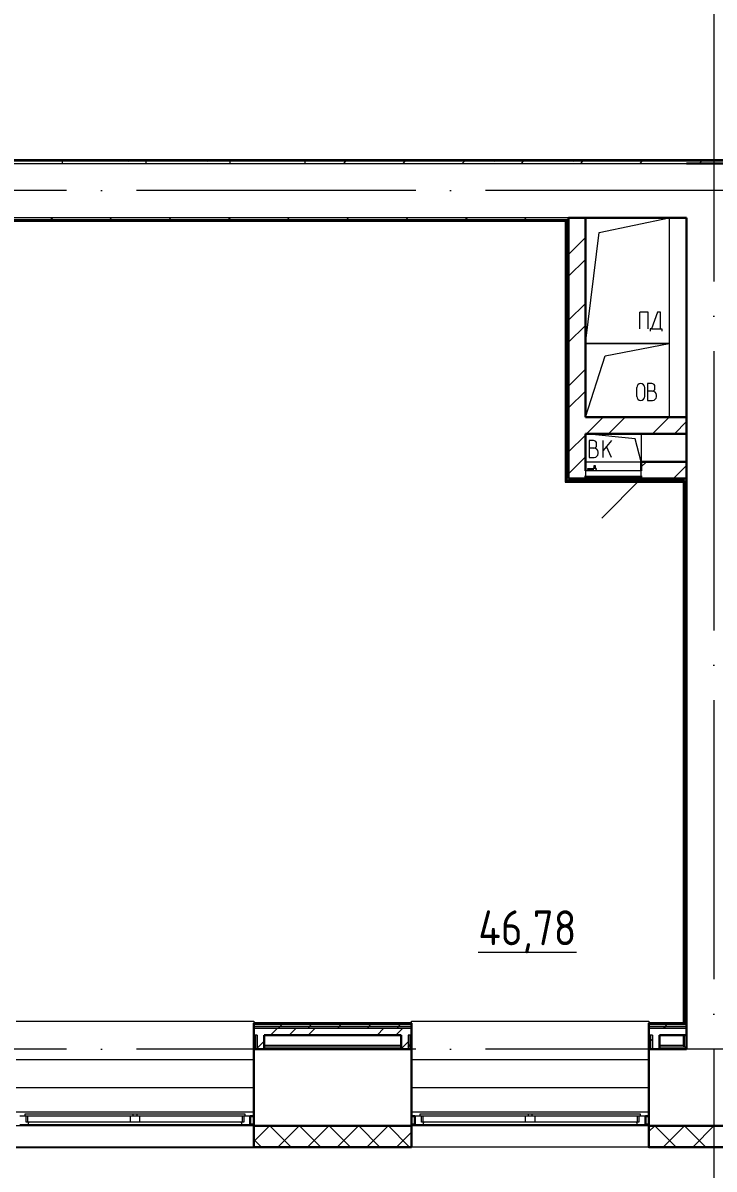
# Model space of a CAD drawing. Header units: millimetres. Extents: x -695119 to 412940, y -249585 to 622758.
# Drawn here: x 274243 to 279193, y 59452 to 67663 of the extents above; entities that cross this region are included whole.
import ezdxf

# ---------------------------------------------------------------- set-up
doc = ezdxf.new("R2010")
doc.units = ezdxf.units.MM
doc.linetypes.add('ADSK_Линия сетки', pattern=[25, 20, -2.5, 0, -2.5])
for name, color, linetype, lineweight in [('_ Окна', 252, 'Continuous', 30), ('Марки помещений', 8, 'Continuous', 20), ('Оборудование', 8, 'Continuous', 18), ('Ограждение', 8, 'Continuous', 9), ('Окна', 252, 'Continuous', 9), ('Оси', 252, 'Continuous', 9), ('Перекрытие', 252, 'Continuous', 18), ('Стены внутренние', 252, 'Continuous', 18), ('Стены наружные', 252, 'Continuous', 18), ('Стены штриховка', 7, 'Continuous', 9)]:
    doc.layers.add(name, color=color, linetype=linetype, lineweight=lineweight)
doc.styles.add('GOST Common_2', font='', dxfattribs={"width": 0.9, "height": 250})
doc.styles.get('GOST Common_2').set_extended_font_data('GOST type B')

# ---------------------------------------------------------------- blocks, each defined once
blk = doc.blocks.new('план 2 этажа')
at = {"color": 251, "lineweight": 18, "true_color": 0x636466}
for p, q in [((278370.2, 66160.5), (278870.9, 66266.6)), ((278870.9, 66266.6), (278870.9, 65366.6)), ((278271.1, 65366.6), (278370.2, 66160.5)), ((278719.5, 65590.3), (278662.1, 65590.3)), ((278662.1, 65470.3), (278662.1, 65590.3)), ((278719.5, 65470.3), (278719.5, 65590.3)), ((278788.3, 65590.3), (278744.6, 65470.3)), ((278808, 65590.3), (278788.3, 65590.3)), ((278808, 65470.3), (278808, 65590.3)), ((278734.6, 65470.3), (278734.6, 65455.3)), ((278744.6, 65470.3), (278734.6, 65470.3)), ((278744.6, 65470.3), (278808, 65470.3)), ((278808, 65470.3), (278818, 65470.3)), ((278818, 65470.3), (278818, 65455.3)), ((278271.1, 65366.6), (278870.9, 65366.6)), ((278870.9, 65366.6), (278271.1, 65366.6)), ((278412.4, 65278.1), (278870.9, 65366.6)), ((278870.9, 65366.6), (278870.9, 64838.5)), ((278271.1, 64838.5), (278412.4, 65278.1)), ((278638.7, 64987), (278638.7, 65049.7)), ((278696.1, 64987), (278696.1, 65049.7)), ((278746.2, 65078.4), (278716.2, 65078.4)), ((278716.2, 65078.4), (278716.2, 64958.4)), ((278769.5, 65045), (278769.5, 65055)), ((278749.5, 65025), (278716.2, 65025)), ((278716.2, 64958.4), (278752.9, 64958.4)), ((278779.5, 64985), (278779.5, 64995)), ((278626.5, 64682.7), (278271.1, 64718.5)), ((278671.1, 64718.5), (278671.1, 64518.5)), ((278328.4, 64670.3), (278298.4, 64670.3)), ((278298.4, 64670.3), (278298.4, 64550.3)), ((278351.8, 64637), (278351.8, 64647)), ((278458.4, 64670.3), (278398.4, 64598.8)), ((278398.4, 64550.3), (278398.4, 64670.3)), ((278458.4, 64550.3), (278422.5, 64627.4)), ((278671.1, 64518.5), (278626.5, 64682.7)), ((278331.8, 64617), (278298.4, 64617)), ((278298.4, 64550.3), (278335.1, 64550.3)), ((278361.8, 64577), (278361.8, 64587))]:
    blk.add_line(p, q, dxfattribs=at)
for centre, radius, start, end in [((278667.4, 65049.7), 28.7, 0, 180), ((278746.2, 65055), 23.3, 0, 90), ((278749.5, 65045), 20, 270, 0), ((278667.4, 64987), 28.7, 180, 0), ((278749.5, 64995), 30, 0, 90), ((278752.9, 64985), 26.7, 270, 0), ((278328.4, 64647), 23.3, 0, 90), ((278331.8, 64637), 20, 270, 0), ((278331.8, 64587), 30, 0, 90), ((278335.1, 64577), 26.7, 270, 0)]:
    blk.add_arc(centre, radius, start, end, dxfattribs=at)
at = {"layer": '_ Окна', "color": 251, "lineweight": 18, "true_color": 0x636466}
for p, q in [((274258.8, 59829.6), (274220.8, 59829.6)), ((274266.8, 59788.6), (274266.8, 59829.6)), ((274278.8, 59788.6), (274266.8, 59788.6)), ((274280.3, 59771.6), (274284.8, 59788.6)), ((275806.8, 59788.6), (275811.4, 59771.6)), ((275824.8, 59788.6), (275812.8, 59788.6)), ((275824.8, 59829.6), (275824.8, 59788.6)), ((275870.8, 59829.6), (275832.8, 59829.6)), ((275870.8, 59771.6), (275870.8, 59829.6)), ((277088.8, 59829.6), (277050.8, 59829.6)), ((277050.8, 59829.6), (277050.8, 59771.6)), ((277096.8, 59788.6), (277096.8, 59829.6)), ((277108.8, 59788.6), (277096.8, 59788.6)), ((277110.3, 59771.6), (277114.8, 59788.6)), ((278636.8, 59788.6), (278641.4, 59771.6)), ((278654.8, 59788.6), (278642.8, 59788.6)), ((278654.8, 59829.6), (278654.8, 59788.6)), ((278700.8, 59829.6), (278662.8, 59829.6)), ((278700.8, 59771.6), (278700.8, 59829.6)), ((274220.8, 59771.6), (274280.3, 59771.6)), ((275811.4, 59771.6), (275870.8, 59771.6)), ((277050.8, 59771.6), (277110.3, 59771.6)), ((278641.4, 59771.6), (278700.8, 59771.6))]:
    blk.add_line(p, q, dxfattribs=at)
at = {"layer": '_ Окна', "color": 251, "true_color": 0x636466}
for p, q in [((275895.8, 59829.6), (275870.8, 59829.6)), ((275870.8, 59829.6), (275870.8, 59771.6)), ((277050.8, 59829.6), (277025.8, 59829.6)), ((277050.8, 59771.6), (277050.8, 59829.6)), ((278725.8, 59829.6), (278700.8, 59829.6)), ((278700.8, 59829.6), (278700.8, 59771.6)), ((275870.8, 59771.6), (275895.8, 59771.6)), ((277025.8, 59771.6), (277050.8, 59771.6)), ((278700.8, 59771.6), (278725.8, 59771.6))]:
    blk.add_line(p, q, dxfattribs=at)
at = {"layer": 'Оборудование', "color": 251, "true_color": 0x636466}
for p, q in [((278286.9, 64468.9), (278286.9, 64463.9)), ((278332.7, 64468.9), (278286.9, 64468.9)), ((278286.9, 64463.9), (278332.7, 64463.9)), ((278327.9, 64469.4), (278327.9, 64453.5)), ((278347.2, 64469.4), (278327.9, 64469.4)), ((278331.4, 64471.4), (278329.5, 64469.4)), ((278331.4, 64488.9), (278331.4, 64471.4)), ((278343.7, 64488.9), (278331.4, 64488.9)), ((278343.7, 64471.4), (278331.4, 64471.4)), ((278350.7, 64468.9), (278342.4, 64468.9)), ((278342.4, 64463.9), (278350.7, 64463.9)), ((278343.7, 64471.4), (278343.7, 64488.9)), ((278345.6, 64469.4), (278343.7, 64471.4)), ((278347.2, 64453.5), (278347.2, 64469.4)), ((278350.7, 64463.9), (278350.7, 64468.9)), ((278271.1, 64453.5), (278271.1, 64417.1)), ((278671.1, 64453.5), (278271.1, 64453.5)), ((278272, 64416.2), (278670.2, 64416.2)), ((278278.1, 64416.2), (278278.1, 64406.5)), ((278279, 64405.5), (278663.1, 64405.5)), ((278290.1, 64404), (278290.1, 64398.5)), ((278290.1, 64398.5), (278652.1, 64398.5)), ((278299.1, 64398.5), (278299.1, 64396.5)), ((278299.1, 64396.5), (278303.1, 64396.5)), ((278363.6, 64396.5), (278303.1, 64396.5)), ((278363.6, 64396.5), (278367.6, 64396.5)), ((278367.6, 64396.5), (278367.6, 64398.5)), ((278671.1, 64398.5), (278388.2, 64115.7)), ((278652.1, 64398.5), (278652.1, 64404)), ((278664.1, 64406.5), (278664.1, 64416.2)), ((278671.1, 64417.1), (278671.1, 64453.5))]:
    blk.add_line(p, q, dxfattribs=at)
for points, knots in [([(278271.1, 64417.1), (278271.1, 64417), (278271.1, 64416.9), (278271.2, 64416.7), (278271.3, 64416.5), (278271.4, 64416.4), (278271.6, 64416.3), (278271.8, 64416.2), (278271.9, 64416.2), (278272, 64416.2)], [0, 0, 0, 0, 0.166667, 0.333333, 0.458333, 0.583333, 0.708333, 0.833333, 1, 1, 1, 1]), ([(278278.1, 64406.5), (278278.1, 64406.4), (278278.1, 64406.2), (278278.2, 64406), (278278.3, 64405.8), (278278.4, 64405.7), (278278.6, 64405.6), (278278.7, 64405.6), (278278.8, 64405.5), (278278.9, 64405.5), (278279, 64405.5)], [0, 0, 0, 0, 0.166667, 0.333333, 0.458333, 0.583333, 0.666667, 0.75, 0.833333, 1, 1, 1, 1]), ([(278288.5, 64405.5), (278288.7, 64405.5), (278288.9, 64405.5), (278289.1, 64405.4), (278289.3, 64405.3), (278289.5, 64405.2), (278289.6, 64405.1), (278289.8, 64404.9), (278289.9, 64404.8), (278290, 64404.6), (278290, 64404.3), (278290.1, 64404.1), (278290.1, 64404)], [0, 0, 0, 0, 0.166667, 0.25, 0.333333, 0.416667, 0.5, 0.583333, 0.666667, 0.75, 0.833333, 1, 1, 1, 1]), ([(278652.1, 64404), (278652.1, 64404.1), (278652.1, 64404.3), (278652.2, 64404.6), (278652.3, 64404.8), (278652.4, 64404.9), (278652.5, 64405.1), (278652.7, 64405.2), (278652.8, 64405.3), (278653, 64405.4), (278653.3, 64405.5), (278653.5, 64405.5), (278653.6, 64405.5)], [-1, -1, -1, -1, -0.833333, -0.75, -0.666667, -0.583333, -0.5, -0.416667, -0.333333, -0.25, -0.166667, 0, 0, 0, 0]), ([(278663.1, 64405.5), (278663.2, 64405.5), (278663.3, 64405.5), (278663.5, 64405.6), (278663.6, 64405.6), (278663.7, 64405.7), (278663.8, 64405.8), (278664, 64406), (278664.1, 64406.2), (278664.1, 64406.4), (278664.1, 64406.5)], [-1, -1, -1, -1, -0.833333, -0.75, -0.666667, -0.583333, -0.458333, -0.333333, -0.166667, 0, 0, 0, 0]), ([(278670.2, 64416.2), (278670.2, 64416.2), (278670.4, 64416.2), (278670.5, 64416.3), (278670.7, 64416.4), (278670.9, 64416.5), (278671, 64416.7), (278671.1, 64416.9), (278671.1, 64417), (278671.1, 64417.1)], [-1, -1, -1, -1, -0.833333, -0.75, -0.583333, -0.458333, -0.333333, -0.166667, 0, 0, 0, 0])]:
    blk.add_open_spline(points, degree=3, knots=knots, dxfattribs=at)
at = {"layer": 'Ограждение', "color": 251, "true_color": 0x636466}
for p, q in [((279410.8, 66681.6), (273175.8, 66681.6)), ((273175.8, 66241.6), (278126.1, 66241.6)), ((278131.1, 66246.6), (278126.1, 66241.6)), ((278126.1, 66241.6), (278126.1, 64373.5)), ((278131.1, 64378.5), (278126.1, 64373.5)), ((278970.8, 64373.5), (278975.8, 64378.5)), ((278126.1, 64373.5), (278970.8, 64373.5)), ((278970.8, 64373.5), (278970.8, 60496.6)), ((274195.8, 60511.6), (275895.8, 60511.6)), ((275895.8, 60511.6), (275895.8, 60496.6)), ((277025.8, 60496.6), (277025.8, 60511.6)), ((277025.8, 60511.6), (278725.8, 60511.6)), ((278725.8, 60511.6), (278725.8, 60496.6)), ((278970.8, 60411.6), (278970.8, 60336.6)), ((278980.8, 60326.6), (278980.8, 60411.6)), ((276950.8, 60336.6), (275970.8, 60336.6)), ((278970.8, 60336.6), (278800.8, 60336.6)), ((278970.8, 60336.6), (278980.8, 60326.6)), ((274195.8, 60236.6), (275895.8, 60236.6)), ((277025.8, 60236.6), (278725.8, 60236.6)), ((274195.8, 60036.6), (275895.8, 60036.6)), ((277025.8, 60036.6), (278725.8, 60036.6)), ((274195.8, 59861.6), (275895.8, 59861.6)), ((277025.8, 59861.6), (278725.8, 59861.6))]:
    blk.add_line(p, q, dxfattribs=at)
at = {"layer": 'Окна', "color": 251, "true_color": 0x636466}
for p, q in [((274258.8, 59846.6), (275030.8, 59846.6)), ((274258.8, 59829.6), (274258.8, 59846.6)), ((275030.8, 59829.6), (274258.8, 59829.6)), ((274278.8, 59788.6), (274278.8, 59829.6)), ((275010.8, 59788.6), (274278.8, 59788.6)), ((275010.8, 59829.6), (275010.8, 59788.6)), ((275080.8, 59788.6), (275010.8, 59788.6)), ((275030.8, 59846.6), (275060.8, 59846.6)), ((275030.8, 59846.6), (275030.8, 59829.6)), ((275060.8, 59829.6), (275030.8, 59829.6)), ((275060.8, 59846.6), (275832.8, 59846.6)), ((275060.8, 59829.6), (275060.8, 59846.6)), ((275832.8, 59829.6), (275060.8, 59829.6)), ((275080.8, 59788.6), (275080.8, 59829.6)), ((275812.8, 59788.6), (275080.8, 59788.6)), ((275812.8, 59829.6), (275812.8, 59788.6)), ((275832.8, 59846.6), (275832.8, 59829.6)), ((277088.8, 59846.6), (277860.8, 59846.6)), ((277088.8, 59829.6), (277088.8, 59846.6)), ((277860.8, 59829.6), (277088.8, 59829.6)), ((277108.8, 59788.6), (277108.8, 59829.6)), ((277840.8, 59788.6), (277108.8, 59788.6)), ((277840.8, 59829.6), (277840.8, 59788.6)), ((277910.8, 59788.6), (277840.8, 59788.6)), ((277860.8, 59846.6), (277890.8, 59846.6)), ((277860.8, 59846.6), (277860.8, 59829.6)), ((277890.8, 59829.6), (277860.8, 59829.6)), ((277890.8, 59846.6), (278662.8, 59846.6)), ((277890.8, 59829.6), (277890.8, 59846.6)), ((278662.8, 59829.6), (277890.8, 59829.6)), ((277910.8, 59788.6), (277910.8, 59829.6)), ((278642.8, 59788.6), (277910.8, 59788.6)), ((278642.8, 59829.6), (278642.8, 59788.6)), ((278662.8, 59846.6), (278662.8, 59829.6)), ((274280.3, 59771.6), (275811.4, 59771.6)), ((277110.3, 59771.6), (278641.4, 59771.6))]:
    blk.add_line(p, q, dxfattribs=at)
at = {"layer": 'Оси', "color": 251, "linetype": 'ADSK_Линия сетки', "ltscale": 100, "true_color": 0x636466}
for p, q in [((279190.8, 77811.6), (279190.8, 46685.5)), ((332058.1, 66461.6), (255080.8, 66461.6)), ((332058.1, 60311.6), (255118.5, 60311.6))]:
    blk.add_line(p, q, dxfattribs=at)
at = {"layer": 'Перекрытие', "color": 251, "ltscale": 100, "true_color": 0x636466}
for p, q in [((278870.9, 66266.6), (278870.9, 64838.5)), ((278671.1, 64718.5), (278671.1, 64518.5))]:
    blk.add_line(p, q, dxfattribs=at)
at = {"layer": 'Стены внутренние', "color": 251, "lineweight": 30, "true_color": 0x636466}
for p, q in [((279385.8, 66656.6), (278995.8, 66656.6)), ((278271.1, 66266.6), (278995.8, 66266.6)), ((278995.8, 66266.6), (278995.8, 64838.5)), ((278995.8, 64718.5), (278995.8, 64518.5)), ((278995.8, 60411.6), (278995.8, 60311.6)), ((275895.8, 60311.6), (275895.8, 59609.6)), ((276950.8, 60311.6), (275970.8, 60311.6)), ((277025.8, 59609.6), (277025.8, 60311.6)), ((278725.8, 60311.6), (278725.8, 59609.6)), ((278995.8, 60311.6), (278800.8, 60311.6)), ((275895.8, 59761.6), (277025.8, 59761.6)), ((278725.8, 59761.6), (279845.8, 59761.6)), ((275895.8, 59609.6), (277025.8, 59609.6)), ((278725.8, 59609.6), (279845.8, 59609.6))]:
    blk.add_line(p, q, dxfattribs=at)
at = {"layer": 'Стены внутренние', "color": 251, "true_color": 0x636466}
for p, q in [((275895.8, 59761.6), (274195.8, 59761.6)), ((278725.8, 59761.6), (277025.8, 59761.6)), ((275895.8, 59609.6), (274195.8, 59609.6)), ((278725.8, 59609.6), (277025.8, 59609.6))]:
    blk.add_line(p, q, dxfattribs=at)
at = {"layer": 'Стены внутренние', "color": 251, "linetype": 'Continuous', "lineweight": 9, "true_color": 0x636466}
for p, q in [((275897.8, 59649.6), (276009.9, 59761.6)), ((276161.4, 59611.6), (276011.4, 59761.6)), ((276072, 59611.6), (276222, 59761.6)), ((276373.6, 59611.6), (276223.6, 59761.6)), ((276284.1, 59611.6), (276434.1, 59761.6)), ((276585.7, 59611.6), (276435.7, 59761.6)), ((276496.2, 59611.6), (276646.2, 59761.6)), ((276797.8, 59611.6), (276647.8, 59761.6)), ((276708.4, 59611.6), (276858.4, 59761.6)), ((277010, 59611.6), (276860, 59761.6)), ((276920.5, 59611.6), (277025.8, 59716.9)), ((278725.8, 59719.9), (278767.6, 59761.6)), ((278919.2, 59611.6), (278769.2, 59761.6)), ((278829.7, 59611.6), (278979.7, 59761.6)), ((279131.3, 59611.6), (278981.3, 59761.6)), ((279041.8, 59611.6), (279191.8, 59761.6)), ((275949.3, 59611.6), (275897.8, 59663.1)), ((276123.5, 59609.6), (276122.3, 59611.6)), ((276592.3, 59610.4), (276591.6, 59611.6))]:
    blk.add_line(p, q, dxfattribs=at)
at = {"layer": 'Стены наружные', "color": 251, "lineweight": 30, "true_color": 0x636466}
for p, q in [((279405.8, 66676.6), (273165.8, 66676.6)), ((278151.1, 64398.5), (278151.1, 66266.6)), ((278271.1, 66266.6), (278151.1, 66266.6)), ((278271.1, 64838.5), (278271.1, 66266.6)), ((273165.8, 66246.6), (278131.1, 66246.6)), ((278131.1, 66246.6), (278131.1, 64378.5)), ((278136.1, 66251.6), (278136.1, 64383.5)), ((278995.8, 64838.5), (278271.1, 64838.5)), ((278995.8, 64718.5), (278995.8, 64838.5)), ((278271.1, 64718.5), (278995.8, 64718.5)), ((278271.1, 64453.5), (278271.1, 64718.5)), ((278995.8, 64518.5), (278671.1, 64518.5)), ((278671.1, 64518.5), (278671.1, 64453.5)), ((278995.8, 60411.6), (278995.8, 64518.5)), ((278131.1, 64378.5), (278975.8, 64378.5)), ((278136.1, 64383.5), (278980.8, 64383.5)), ((278290.1, 64398.5), (278151.1, 64398.5)), ((278271.1, 64398.5), (278271.1, 64416.9)), ((278995.8, 64398.5), (278652.1, 64398.5)), ((278671.1, 64416.9), (278671.1, 64398.5)), ((278975.8, 64378.5), (278975.8, 60496.6)), ((278980.8, 60491.6), (278980.8, 64383.5)), ((277025.8, 60496.6), (275895.8, 60496.6)), ((275895.8, 60496.6), (275895.8, 60491.6)), ((275895.8, 60491.6), (275895.8, 60311.6)), ((277025.8, 60491.6), (277025.8, 60496.6)), ((277025.8, 60311.6), (277025.8, 60491.6)), ((278975.8, 60496.6), (278725.8, 60496.6)), ((278725.8, 60496.6), (278725.8, 60491.6)), ((278725.8, 60491.6), (278725.8, 60311.6)), ((278980.8, 60491.6), (278975.8, 60491.6)), ((278975.8, 60491.6), (278980.8, 60491.6)), ((275970.8, 60411.6), (276950.8, 60411.6)), ((275970.8, 60311.6), (275970.8, 60411.6)), ((276950.8, 60411.6), (276950.8, 60311.6)), ((278800.8, 60411.6), (278995.8, 60411.6)), ((278800.8, 60311.6), (278800.8, 60411.6)), ((275895.8, 60311.6), (275970.8, 60311.6)), ((276950.8, 60311.6), (277025.8, 60311.6)), ((278725.8, 60311.6), (278800.8, 60311.6))]:
    blk.add_line(p, q, dxfattribs=at)
at = {"layer": 'Стены наружные', "color": 251, "linetype": 'Continuous', "lineweight": 9, "true_color": 0x636466}
for p, q in [((274293.1, 66671.6), (274298.1, 66676.6)), ((274363.9, 66671.6), (274368.9, 66676.6)), ((274434.6, 66671.6), (274439.6, 66676.6)), ((274505.3, 66671.6), (274510.3, 66676.6)), ((274576, 66671.6), (274581, 66676.6)), ((274646.7, 66671.6), (274651.7, 66676.6)), ((274717.4, 66671.6), (274722.4, 66676.6)), ((274788.1, 66671.6), (274793.1, 66676.6)), ((274858.8, 66671.6), (274863.8, 66676.6)), ((274929.5, 66671.6), (274934.5, 66676.6)), ((275000.3, 66671.6), (275005.3, 66676.6)), ((275071, 66671.6), (275076, 66676.6)), ((275141.7, 66671.6), (275146.7, 66676.6)), ((275212.4, 66671.6), (275217.4, 66676.6)), ((275283.1, 66671.6), (275288.1, 66676.6)), ((275353.8, 66671.6), (275358.8, 66676.6)), ((275424.5, 66671.6), (275429.5, 66676.6)), ((275495.2, 66671.6), (275500.2, 66676.6)), ((275565.9, 66671.6), (275570.9, 66676.6)), ((275636.7, 66671.6), (275641.7, 66676.6)), ((275707.4, 66671.6), (275712.4, 66676.6)), ((275778.1, 66671.6), (275783.1, 66676.6)), ((275848.8, 66671.6), (275853.8, 66676.6)), ((275919.5, 66671.6), (275924.5, 66676.6)), ((275990.2, 66671.6), (275995.2, 66676.6)), ((276060.9, 66671.6), (276065.9, 66676.6)), ((276131.6, 66671.6), (276136.6, 66676.6)), ((276202.3, 66671.6), (276207.3, 66676.6)), ((276273, 66671.6), (276278, 66676.6)), ((276343.8, 66671.6), (276348.8, 66676.6)), ((276414.5, 66671.6), (276419.5, 66676.6)), ((276485.2, 66671.6), (276490.2, 66676.6)), ((276555.9, 66671.6), (276560.9, 66676.6)), ((276626.6, 66671.6), (276631.6, 66676.6)), ((276697.3, 66671.6), (276702.3, 66676.6)), ((276768, 66671.6), (276773, 66676.6)), ((276838.7, 66671.6), (276843.7, 66676.6)), ((276909.4, 66671.6), (276914.4, 66676.6)), ((276980.2, 66671.6), (276985.2, 66676.6)), ((277050.9, 66671.6), (277055.9, 66676.6)), ((277121.6, 66671.6), (277126.6, 66676.6)), ((277192.3, 66671.6), (277197.3, 66676.6)), ((277263, 66671.6), (277268, 66676.6)), ((277333.7, 66671.6), (277338.7, 66676.6)), ((277404.4, 66671.6), (277409.4, 66676.6)), ((277475.1, 66671.6), (277480.1, 66676.6)), ((277545.8, 66671.6), (277550.8, 66676.6)), ((277616.6, 66671.6), (277621.6, 66676.6)), ((277687.3, 66671.6), (277692.3, 66676.6)), ((277758, 66671.6), (277763, 66676.6)), ((277828.7, 66671.6), (277833.7, 66676.6)), ((277899.4, 66671.6), (277904.4, 66676.6)), ((277970.1, 66671.6), (277975.1, 66676.6)), ((278040.8, 66671.6), (278045.8, 66676.6)), ((278111.5, 66671.6), (278116.5, 66676.6)), ((278182.2, 66671.6), (278187.2, 66676.6)), ((278252.9, 66671.6), (278257.9, 66676.6)), ((278323.7, 66671.6), (278328.7, 66676.6)), ((278394.4, 66671.6), (278399.4, 66676.6)), ((278465.1, 66671.6), (278470.1, 66676.6)), ((278535.8, 66671.6), (278540.8, 66676.6)), ((278606.5, 66671.6), (278611.5, 66676.6)), ((278677.2, 66671.6), (278682.2, 66676.6)), ((278747.9, 66671.6), (278752.9, 66676.6)), ((278818.6, 66671.6), (278823.6, 66676.6)), ((278889.3, 66671.6), (278894.3, 66676.6)), ((278960.1, 66671.6), (278965.1, 66676.6)), ((279030.8, 66671.6), (279035.8, 66676.6)), ((279101.5, 66671.6), (279106.5, 66676.6)), ((279172.2, 66671.6), (279177.2, 66676.6)), ((274526.8, 66656.6), (274526.8, 66671.6)), ((275126.8, 66656.6), (275126.8, 66671.6)), ((275726.8, 66656.6), (275726.8, 66671.6)), ((276540.9, 66656.6), (276555.9, 66671.6)), ((276965.2, 66656.6), (276980.2, 66671.6)), ((277389.4, 66656.6), (277404.4, 66671.6)), ((277813.7, 66656.6), (277828.7, 66671.6)), ((278237.9, 66656.6), (278252.9, 66671.6)), ((278662.2, 66656.6), (278677.2, 66671.6)), ((279086.5, 66656.6), (279101.5, 66671.6)), ((274438.8, 66251.6), (274453.8, 66266.6)), ((274863.1, 66251.6), (274878.1, 66266.6)), ((275287.4, 66251.6), (275302.4, 66266.6)), ((275711.6, 66251.6), (275726.6, 66266.6)), ((276135.9, 66251.6), (276150.9, 66266.6)), ((276560.2, 66251.6), (276575.2, 66266.6)), ((276984.4, 66251.6), (276999.4, 66266.6)), ((277408.7, 66251.6), (277423.7, 66266.6)), ((277832.9, 66251.6), (277847.9, 66266.6)), ((274292.4, 66246.6), (274297.4, 66251.6)), ((274363.1, 66246.6), (274368.1, 66251.6)), ((274433.8, 66246.6), (274438.8, 66251.6)), ((274504.5, 66246.6), (274509.5, 66251.6)), ((274575.3, 66246.6), (274580.3, 66251.6)), ((274646, 66246.6), (274651, 66251.6)), ((274716.7, 66246.6), (274721.7, 66251.6)), ((274787.4, 66246.6), (274792.4, 66251.6)), ((274858.1, 66246.6), (274863.1, 66251.6)), ((274928.8, 66246.6), (274933.8, 66251.6)), ((274999.5, 66246.6), (275004.5, 66251.6)), ((275070.2, 66246.6), (275075.2, 66251.6)), ((275140.9, 66246.6), (275145.9, 66251.6)), ((275211.7, 66246.6), (275216.7, 66251.6)), ((275282.4, 66246.6), (275287.4, 66251.6)), ((275353.1, 66246.6), (275358.1, 66251.6)), ((275423.8, 66246.6), (275428.8, 66251.6)), ((275494.5, 66246.6), (275499.5, 66251.6)), ((275565.2, 66246.6), (275570.2, 66251.6)), ((275635.9, 66246.6), (275640.9, 66251.6)), ((275706.6, 66246.6), (275711.6, 66251.6)), ((275777.3, 66246.6), (275782.3, 66251.6)), ((275848, 66246.6), (275853, 66251.6)), ((275918.8, 66246.6), (275923.8, 66251.6)), ((275989.5, 66246.6), (275994.5, 66251.6)), ((276060.2, 66246.6), (276065.2, 66251.6)), ((276130.9, 66246.6), (276135.9, 66251.6)), ((276201.6, 66246.6), (276206.6, 66251.6)), ((276272.3, 66246.6), (276277.3, 66251.6)), ((276343, 66246.6), (276348, 66251.6)), ((276413.7, 66246.6), (276418.7, 66251.6)), ((276484.4, 66246.6), (276489.4, 66251.6)), ((276555.2, 66246.6), (276560.2, 66251.6)), ((276625.9, 66246.6), (276630.9, 66251.6)), ((276696.6, 66246.6), (276701.6, 66251.6)), ((276767.3, 66246.6), (276772.3, 66251.6)), ((276838, 66246.6), (276843, 66251.6)), ((276908.7, 66246.6), (276913.7, 66251.6)), ((276979.4, 66246.6), (276984.4, 66251.6)), ((277050.1, 66246.6), (277055.1, 66251.6)), ((277120.8, 66246.6), (277125.8, 66251.6)), ((277191.6, 66246.6), (277196.6, 66251.6)), ((277262.3, 66246.6), (277267.3, 66251.6)), ((277333, 66246.6), (277338, 66251.6)), ((277403.7, 66246.6), (277408.7, 66251.6)), ((277474.4, 66246.6), (277479.4, 66251.6)), ((277545.1, 66246.6), (277550.1, 66251.6)), ((277615.8, 66246.6), (277620.8, 66251.6)), ((277686.5, 66246.6), (277691.5, 66251.6)), ((277757.2, 66246.6), (277762.2, 66251.6)), ((277827.9, 66246.6), (277832.9, 66251.6)), ((277898.7, 66246.6), (277903.7, 66251.6)), ((277969.4, 66246.6), (277974.4, 66251.6)), ((278040.1, 66246.6), (278045.1, 66251.6)), ((278110.8, 66246.6), (278115.8, 66251.6)), ((278131.1, 66196.2), (278136.1, 66201.2)), ((278131.1, 66125.5), (278136.1, 66130.5)), ((278151.1, 66004.4), (278271.1, 66124.4)), ((278131.1, 66054.8), (278136.1, 66059.8)), ((278131.1, 65984.1), (278136.1, 65989.1)), ((278151.1, 65847.3), (278271.1, 65967.3)), ((278131.1, 65913.4), (278136.1, 65918.4)), ((278131.1, 65842.7), (278136.1, 65847.7)), ((278131.1, 65771.9), (278136.1, 65776.9)), ((278131.1, 65701.2), (278136.1, 65706.2)), ((278131.1, 65630.5), (278136.1, 65635.5)), ((278151.1, 65533), (278271.1, 65653)), ((278131.1, 65559.8), (278136.1, 65564.8)), ((278131.1, 65489.1), (278136.1, 65494.1)), ((278151.1, 65375.8), (278271.1, 65495.8)), ((278131.1, 65418.4), (278136.1, 65423.4)), ((278131.1, 65347.7), (278136.1, 65352.7)), ((278131.1, 65277), (278136.1, 65282)), ((278131.1, 65206.3), (278136.1, 65211.3)), ((278131.1, 65135.6), (278136.1, 65140.6)), ((278151.1, 65061.5), (278271.1, 65181.5)), ((278131.1, 65064.8), (278136.1, 65069.8)), ((278131.1, 64994.1), (278136.1, 64999.1)), ((278151.1, 64904.4), (278271.1, 65024.4)), ((278131.1, 64923.4), (278136.1, 64928.4)), ((278131.1, 64852.7), (278136.1, 64857.7)), ((278131.1, 64782), (278136.1, 64787)), ((278279.5, 64718.5), (278399.5, 64838.5)), ((278436.7, 64718.5), (278556.7, 64838.5)), ((278751, 64718.5), (278871, 64838.5)), ((278908.2, 64718.5), (278995.8, 64806.2)), ((278131.1, 64711.3), (278136.1, 64716.3)), ((278151.1, 64590), (278271.1, 64710)), ((278131.1, 64640.6), (278136.1, 64645.6)), ((278131.1, 64569.9), (278136.1, 64574.9)), ((278236.7, 64518.5), (278271.1, 64552.9)), ((278131.1, 64499.2), (278136.1, 64504.2)), ((278151.1, 64432.9), (278236.7, 64518.5)), ((278671.1, 64481.4), (278708.2, 64518.5)), ((278902.5, 64398.5), (278995.8, 64491.9)), ((278131.1, 64428.4), (278136.1, 64433.4)), ((278151.9, 64378.5), (278156.9, 64383.5)), ((278222.6, 64378.5), (278227.6, 64383.5)), ((278293.3, 64378.5), (278298.3, 64383.5)), ((278364, 64378.5), (278369, 64383.5)), ((278434.7, 64378.5), (278439.7, 64383.5)), ((278505.4, 64378.5), (278510.4, 64383.5)), ((278576.1, 64378.5), (278581.1, 64383.5)), ((278646.8, 64378.5), (278651.8, 64383.5)), ((278717.5, 64378.5), (278722.5, 64383.5)), ((278726.8, 64383.5), (278726.8, 64398.5)), ((278788.3, 64378.5), (278793.3, 64383.5)), ((278859, 64378.5), (278864, 64383.5)), ((278929.7, 64378.5), (278934.7, 64383.5)), ((278975.8, 64353.9), (278980.8, 64358.9)), ((278975.8, 64283.2), (278980.8, 64288.2)), ((278975.8, 64212.5), (278980.8, 64217.5)), ((278975.8, 64141.8), (278980.8, 64146.8)), ((278975.8, 64071.1), (278980.8, 64076.1)), ((278975.8, 64000.4), (278980.8, 64005.4)), ((278975.8, 63929.7), (278980.8, 63934.7)), ((278975.8, 63859), (278980.8, 63864)), ((278975.8, 63788.3), (278980.8, 63793.3)), ((278975.8, 63717.5), (278980.8, 63722.5)), ((278975.8, 63646.8), (278980.8, 63651.8)), ((278975.8, 63576.1), (278980.8, 63581.1)), ((278975.8, 63505.4), (278980.8, 63510.4)), ((278975.8, 63434.7), (278980.8, 63439.7)), ((278975.8, 63364), (278980.8, 63369)), ((278975.8, 63293.3), (278980.8, 63298.3)), ((278975.8, 63222.6), (278980.8, 63227.6)), ((278975.8, 63151.9), (278980.8, 63156.9)), ((278975.8, 63081.2), (278980.8, 63086.2)), ((278975.8, 63010.4), (278980.8, 63015.4)), ((278975.8, 62939.7), (278980.8, 62944.7)), ((278975.8, 62869), (278980.8, 62874)), ((278975.8, 62798.3), (278980.8, 62803.3)), ((278975.8, 62727.6), (278980.8, 62732.6)), ((278975.8, 62656.9), (278980.8, 62661.9)), ((278975.8, 62586.2), (278980.8, 62591.2)), ((278975.8, 62515.5), (278980.8, 62520.5)), ((278975.8, 62444.8), (278980.8, 62449.8)), ((278975.8, 62374), (278980.8, 62379)), ((278975.8, 62303.3), (278980.8, 62308.3)), ((278975.8, 62232.6), (278980.8, 62237.6)), ((278975.8, 62161.9), (278980.8, 62166.9)), ((278975.8, 62091.2), (278980.8, 62096.2)), ((278975.8, 62020.5), (278980.8, 62025.5)), ((278975.8, 61949.8), (278980.8, 61954.8)), ((278975.8, 61879.1), (278980.8, 61884.1)), ((278975.8, 61808.4), (278980.8, 61813.4)), ((278975.8, 61737.6), (278980.8, 61742.6)), ((278975.8, 61666.9), (278980.8, 61671.9)), ((278975.8, 61596.2), (278980.8, 61601.2)), ((278975.8, 61525.5), (278980.8, 61530.5)), ((278975.8, 61454.8), (278980.8, 61459.8)), ((278975.8, 61384.1), (278980.8, 61389.1)), ((278975.8, 61313.4), (278980.8, 61318.4)), ((278975.8, 61242.7), (278980.8, 61247.7)), ((278975.8, 61172), (278980.8, 61177)), ((278975.8, 61101.3), (278980.8, 61106.3)), ((278975.8, 61030.5), (278980.8, 61035.5)), ((278975.8, 60959.8), (278980.8, 60964.8)), ((278975.8, 60889.1), (278980.8, 60894.1)), ((278975.8, 60818.4), (278980.8, 60823.4)), ((278975.8, 60747.7), (278980.8, 60752.7)), ((278975.8, 60677), (278980.8, 60682)), ((278975.8, 60606.3), (278980.8, 60611.3)), ((278975.8, 60535.6), (278980.8, 60540.6)), ((275895.8, 60496.1), (275896.3, 60496.6)), ((275962, 60491.6), (275967, 60496.6)), ((276015.4, 60411.6), (276065.4, 60461.6)), ((276032.7, 60491.6), (276037.7, 60496.6)), ((276073.5, 60461.6), (276086, 60474.1)), ((276086, 60474.1), (276098.5, 60486.6)), ((276103.5, 60491.6), (276108.5, 60496.6)), ((276150.4, 60411.6), (276200.4, 60461.6)), ((276174.2, 60491.6), (276179.2, 60496.6)), ((276244.9, 60491.6), (276249.9, 60496.6)), ((276285.3, 60411.6), (276335.3, 60461.6)), ((276285.6, 60461.6), (276298.1, 60474.1)), ((276298.1, 60474.1), (276310.6, 60486.6)), ((276310.6, 60486.6), (276315.6, 60491.6)), ((276315.6, 60491.6), (276320.6, 60496.6)), ((276386.3, 60491.6), (276391.3, 60496.6)), ((276457, 60491.6), (276462, 60496.6)), ((276497.7, 60461.6), (276510.2, 60474.1)), ((276510.2, 60474.1), (276522.7, 60486.6)), ((276527.7, 60491.6), (276532.7, 60496.6)), ((276598.4, 60491.6), (276603.4, 60496.6)), ((276669.1, 60491.6), (276674.1, 60496.6)), ((276709.9, 60461.6), (276722.4, 60474.1)), ((276722.4, 60474.1), (276734.9, 60486.6)), ((276734.9, 60486.6), (276739.9, 60491.6)), ((276739.9, 60491.6), (276744.9, 60496.6)), ((276778.8, 60411.6), (276828.8, 60461.6)), ((276810.6, 60491.6), (276815.6, 60496.6)), ((276881.3, 60491.6), (276886.3, 60496.6)), ((276913.7, 60411.6), (276963.7, 60461.6)), ((276922, 60461.6), (276934.5, 60474.1)), ((276934.5, 60474.1), (276947, 60486.6)), ((276952, 60491.6), (276957, 60496.6)), ((277022.7, 60491.6), (277025.8, 60494.8)), ((278790.5, 60491.6), (278795.5, 60496.6)), ((278831.2, 60461.6), (278843.7, 60474.1)), ((278843.7, 60474.1), (278856.2, 60486.6)), ((278856.2, 60486.6), (278861.2, 60491.6)), ((278861.2, 60491.6), (278866.2, 60496.6)), ((278931.9, 60491.6), (278936.9, 60496.6)), ((275920.8, 60317), (275970.8, 60367)), ((276950.8, 60313.8), (277000.8, 60363.8)), ((277013.3, 60340.8), (277025.8, 60353.3)), ((278725.8, 60356.3), (278738.3, 60368.8)), ((278738.3, 60368.8), (278750.8, 60381.3)), ((277000.8, 60328.3), (277013.3, 60340.8))]:
    blk.add_line(p, q, dxfattribs=at)
at = {"layer": 'Стены наружные', "color": 251, "true_color": 0x636466}
for p, q in [((273165.8, 66656.6), (278995.8, 66656.6)), ((278151.1, 66266.6), (273165.8, 66266.6)), ((278271.1, 64518.5), (278671.1, 64518.5)), ((275970.8, 60326.6), (276950.8, 60326.6)), ((278800.8, 60326.6), (278988.3, 60326.6)), ((278988.3, 60311.6), (278988.3, 60326.6)), ((276460.8, 59604.6), (274195.8, 59604.6)), ((275895.8, 59604.6), (275895.8, 59609.6)), ((276460.8, 59604.6), (276460.8, 59609.6)), ((278725.8, 59604.6), (278725.8, 59609.6)), ((279285.8, 59604.6), (278725.8, 59604.6))]:
    blk.add_line(p, q, dxfattribs=at)
at = {"layer": 'Стены штриховка', "color": 251, "true_color": 0x636466}
for p, q in [((279385.8, 66671.6), (273165.8, 66671.6)), ((276260.8, 66671.6), (276260.8, 66656.6)), ((278151.1, 66251.6), (273165.8, 66251.6)), ((277025.8, 60491.6), (275895.8, 60491.6)), ((275895.8, 60491.6), (277025.8, 60491.6)), ((275895.8, 60486.6), (277025.8, 60486.6)), ((275895.8, 60474.1), (277025.8, 60474.1)), ((275895.8, 60461.6), (277025.8, 60461.6)), ((278975.8, 60491.6), (278725.8, 60491.6)), ((278725.8, 60491.6), (278975.8, 60491.6)), ((278725.8, 60486.6), (278995.8, 60486.6)), ((278725.8, 60474.1), (278995.8, 60474.1)), ((278725.8, 60461.6), (278995.8, 60461.6)), ((278980.8, 60491.6), (278995.8, 60491.6)), ((275920.8, 60411.6), (275895.8, 60411.6)), ((275908.3, 60411.6), (275908.3, 60311.6)), ((275920.8, 60411.6), (275920.8, 60311.6)), ((277025.8, 60411.6), (277000.8, 60411.6)), ((277000.8, 60411.6), (277000.8, 60311.6)), ((277013.3, 60411.6), (277013.3, 60311.6)), ((278750.8, 60411.6), (278725.8, 60411.6)), ((278738.3, 60411.6), (278738.3, 60311.6)), ((278750.8, 60411.6), (278750.8, 60311.6)), ((275897.8, 59685.6), (275895.8, 59685.6)), ((275897.8, 59685.6), (275897.8, 59611.6)), ((277025.8, 59685.6), (277023.8, 59685.6)), ((277023.8, 59611.6), (277023.8, 59685.6)), ((278727.8, 59685.6), (278725.8, 59685.6)), ((278727.8, 59685.6), (278727.8, 59611.6)), ((275897.8, 59611.6), (277023.8, 59611.6)), ((278727.8, 59611.6), (279843.8, 59611.6))]:
    blk.add_line(p, q, dxfattribs=at)
at = {"layer": 'Марки помещений', "color": 251, "true_color": 0x636466, "style": 'GOST Common_2', "width": 0.9}
blk.add_text('%%U46,78', height=250, dxfattribs=at).set_placement((277504.3, 61055))

msp = doc.modelspace()

# ---------------------------------------------------------------- block references
msp.add_blockref('план 2 этажа', (0, 0))

doc.saveas('drawing.dxf')
